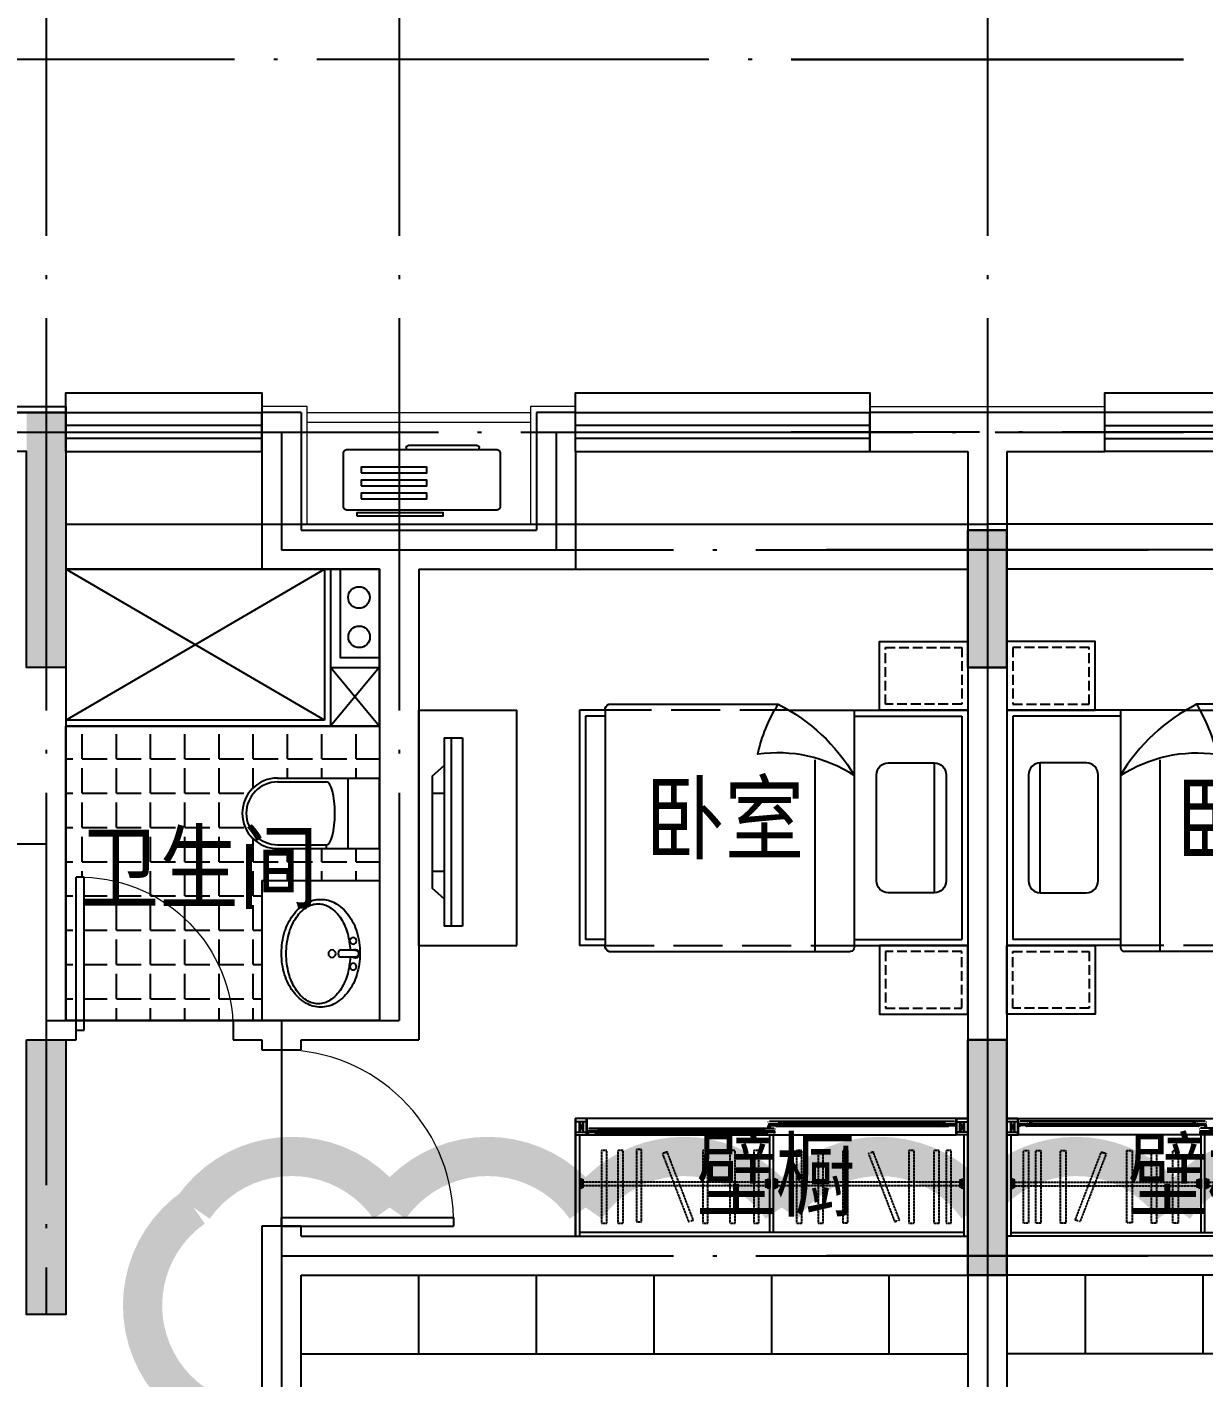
# Model space of a CAD drawing. Extents: x 802298 to 1915382, y -2285475 to -1340051.
# Drawn here: x 1374192 to 1380190, y -2231445 to -2224561 of the extents above; entities that cross this region are included whole.
import ezdxf
from ezdxf.enums import TextEntityAlignment as Align

# ---------------------------------------------------------------- set-up
doc = ezdxf.new("R2010")
doc.units = 0
doc.header["$LTSCALE"] = 1000
doc.header["$MEASUREMENT"] = 0
for name, pattern in [('DASH', [0.35, 0.25, -0.1]), ('DOTE', [2.42, 2, -0.2, 0.02, -0.2]), ('HIDDEN', [0.375, 0.25, -0.125]), ('k施-虚线', [4.5, 3, -1.5])]:
    doc.linetypes.add(name, pattern=pattern)
doc.layers.get('0').update_dxf_attribs({"linetype": 'CONTINUOUS'})
for name, color, linetype in [('DOTE', 1, 'CONTINUOUS'), ('PUB_TEXT', 7, 'CONTINUOUS'), ('WALL', 9, 'CONTINUOUS'), ('WINDOW', 4, 'CONTINUOUS'), ('修改', 6, 'CONTINUOUS'), ('厨卫', 154, 'CONTINUOUS'), ('家具', 33, 'CONTINUOUS'), ('平面填充', 252, 'CONTINUOUS'), ('看线', 5, 'CONTINUOUS'), ('窗檐', 6, 'CONTINUOUS'), ('结构', 7, 'CONTINUOUS')]:
    doc.layers.add(name, color=color, linetype=linetype)
doc.layers.add('保温', color=150, linetype='CONTINUOUS', lineweight=9)
doc.layers.add('栏杆百叶', color=36, linetype='CONTINUOUS', lineweight=9)
doc.layers.add('面积－户', color=2, linetype='CONTINUOUS', plot=False)
doc.styles.add('黑体', font='SIMHEI.TTF', dxfattribs={"width": 0.8})

# ---------------------------------------------------------------- blocks, each defined once
blk = doc.blocks.new('A$C20CC1F58')
for p, q in [((0, 180), (0, 700)), ((360, 700), (0, 700)), ((360, 180), (360, 700)), ((360, 539.5), (0, 539.5)), ((20, 180), (20, 430)), ((360, 430), (340, 430)), ((340, 180), (340, 430))]:
    blk.add_line(p, q)
blk.add_lwpolyline([(340, 430), (336.9, 438.2), (327.8, 446.1), (313, 453.4), (293.1, 459.8), (268.9, 465.1), (241.2, 469), (211.2, 471.4), (180, 472.2), (148.8, 471.4), (118.8, 469), (91.1, 465.1), (66.9, 459.8), (47, 453.4), (32.2, 446.1), (23.1, 438.2), (20, 430)])
for radius in [180, 160]:
    blk.add_arc((180, 180), radius, 180, 0)
blk = doc.blocks.new('$0$C-D_B0A01EA002')
for p, q in [((-18.6, -23.2), (-18.6, -105)), ((17.4, -23.2), (17.4, -105))]:
    blk.add_line(p, q)
blk.add_lwpolyline([(-273, -200, 0.130159), (-253.7, -273, 0.106469), (-192.5, -341.4, 0.084248), (-106.7, -384, 0.073281), (2, -400, 0.073281), (110.7, -384, 0.084248), (196.4, -341.4, 0.106469), (257.6, -273, 0.130159), (277, -200, 0.130159), (257.6, -127, 0.106469), (196.4, -58.6, 0.084248), (110.7, -16, 0.073281), (2, 0, 0.073281), (-106.7, -16, 0.084248), (-192.5, -58.6, 0.106469), (-253.7, -127, 0.130159)], format="xyb", close=True)
for points in [[(-18.6, -50.1, 0.052133), (-100.9, -62.4, 0.076468), (-179, -96, 0.107136), (-237.3, -152.8, 0.147373), (-255.4, -212.7, 0.147373)], [(-255.4, -212.7, 0.147373), (-237.3, -272.5, 0.107136), (-179, -329.3, 0.076468), (-100.9, -362.9, 0.063415), (-0.6, -375.7, 0.063415), (99.8, -362.9, 0.076468), (177.8, -329.3, 0.107136), (236.2, -272.5, 0.147373), (254.2, -212.7, 0.147373), (236.2, -152.8, 0.107136), (177.8, -96, 0.076468), (99.8, -62.4, 0.052133), (17.4, -50.1, 0.063415)]]:
    blk.add_lwpolyline(points, format="xyb")
for centre, radius in [((-66.1, -34.3), 16.9), ((65, -34.3), 16.9), ((0, -142.3), 18.8)]:
    blk.add_circle(centre, radius)
for centre, radius, start, end in [((-0.6, -24.8), 22.2, 324.09564, 215.90436), ((-0.6, -24.8), 18.1, 354.93946, 185.06054), ((-0.6, -71.8), 37.8, 241.58082, 298.41918)]:
    blk.add_arc(centre, radius, start, end)
blk.add_point((0, 0))
blk = doc.blocks.new('asfafasfsafaffd')
at = {"color": 8, "ltscale": 0.5}
for points in [[(1625596, -1336991.5), (1626296, -1336991.5), (1626296, -1338291.5), (1626096, -1338291.5), (1626096, -1337191.5), (1625596, -1337191.5)], [(1630896, -1337591.5), (1631096, -1337591.5), (1631096, -1338291.5), (1630896, -1338291.5), (1630896, -1337891.5), (1630896, -1337891.5)], [(1626096, -1340191.5), (1626296, -1340191.5), (1626296, -1341591.5), (1626096, -1341591.5)]]:
    blk.add_lwpolyline(points, close=True, dxfattribs=at)
at = {"color": 8, "ltscale": 0.5, "elevation": 0}
blk.add_lwpolyline([(1630896, -1340191.5), (1631096, -1340191.5), (1631096, -1341391.5), (1630896, -1341391.5)], close=True, dxfattribs=at)
at = {"color": 8, "ltscale": 0.5}
for points in [[(1626296, -1338291.5), (1626096, -1338291.5), (1626296, -1336991.5), (1626096, -1336991.5)], [(1630896, -1337891.5), (1630896, -1337591.5), (1630896, -1337891.5), (1630896, -1337591.5)], [(1631096, -1338291.5), (1630896, -1338291.5), (1631096, -1337591.5), (1630896, -1337591.5)], [(1626096, -1341591.5), (1626296, -1341591.5), (1626096, -1340191.5), (1626296, -1340191.5)], [(1630896, -1340191.5, 0), (1631096, -1340191.5, 0), (1630896, -1341391.5, 0), (1631096, -1341391.5, 0)]]:
    blk.add_solid(points, dxfattribs=at)
blk = doc.blocks.new('A$C6DDD165A')
at = {"layer": '家具'}
for p, q in [((-1830, 630), (-599.1, 630)), ((-779.5, -347.4), (-779.5, 630)), ((-1980, -600), (-1980, 600)), ((-1850, 600), (-1980, 600)), ((-1850, 570), (-1950, 570)), ((-1950, -570), (-1950, 570)), ((-1850, -600), (-1850, 600)), ((-579.1, -600), (-579.1, 610)), ((-579.1, 600), (0, 600)), ((-579.1, 570), (-30, 570)), ((-30, -570), (-30, 570)), ((0, -600), (0, 600)), ((-169.9, 330.9), (-169.9, -330.9)), ((-1850, -600), (-1980, -600)), ((-1850, -570), (-1950, -570)), ((-912.3, -600), (0, -600)), ((-579.1, -570), (-30, -570)), ((-1830, -630), (-967.1, -630))]:
    blk.add_line(p, q, dxfattribs=at)
at = {"layer": '家具', "linetype": 'DASH'}
for p, q in [((-1850, 600), (-579.1, 600)), ((-912.3, -600), (-1850, -600))]:
    blk.add_line(p, q, dxfattribs=at)
at = {"layer": '家具'}
for points in [[(-450, 950), (0, 950), (0, 600), (-450, 600), (-450, 950), (-370, 950)], [(-450, -950), (0, -950), (0, -600), (-450, -600), (-450, -950), (-370, -950)]]:
    blk.add_lwpolyline(points, dxfattribs=at)
at = {"layer": '家具', "color": 251, "linetype": 'DASH', "ltscale": 0.2}
for points in [[(-420, 920), (-30, 920), (-30, 630), (-420, 630)], [(-420, -920), (-30, -920), (-30, -630), (-420, -630)]]:
    blk.add_lwpolyline(points, close=True, dxfattribs=at)
at = {"layer": '家具'}
blk.add_lwpolyline([(-169.9, 330.9), (-405.3, 330.9, 0.414214), (-465.3, 270.9), (-465.3, -270.9, 0.414214), (-405.3, -330.9), (-169.9, -330.9, 0.414214), (-109.9, -270.9), (-109.9, 270.9, 0.414214)], format="xyb", close=True, dxfattribs=at)
blk.add_lwpolyline([(-579.1, -267.3, -0.180302), (-1070.8, -375.3, 0.088637), (-967.1, -629.9, -28871.271551)], format="xyb", dxfattribs=at)
for centre, radius, start, end in [((-1819.3, 601.3), 30.7, 110.30826, 182.31161), ((-599.1, 610), 20, 0, 90), ((-1391.5, 213.3), 944, 296.72269, 329.39253), ((-1819.3, -601.2), 30.7, 177.68478, 249.64336)]:
    blk.add_arc(centre, radius, start, end, dxfattribs=at)
blk = doc.blocks.new('A$C64702C76')
for p, q in [((-450, -600), (-450, 600)), ((-450, 600), (50, 600)), ((-321.2, 458.3), (-321.2, -501.7)), ((-321.2, 458.3), (-227.2, 458.3)), ((-227.2, 458.3), (-227.2, -501.7)), ((-379.2, -220.9), (-379.2, 177.5)), ((-227.2, -501.7), (-321.2, -501.7)), ((-450, -600), (50, -600))]:
    blk.add_line(p, q)
at = {"ltscale": 0.5}
blk.add_line((50, -600), (50, 600), dxfattribs=at)
at = {"color": 9}
for p, q in [((-283.5, -501.7), (-283.5, 458.3)), ((-379.2, 177.5), (-321.2, 177.5)), ((-379.2, -220.9), (-321.2, -220.9))]:
    blk.add_line(p, q, dxfattribs=at)
blk.add_lwpolyline([(-321.2, 317.8), (-321.2, -361.2), (-379.2, -308.9), (-379.2, 265.5)], close=True)
blk = doc.blocks.new('A$C4EB5717C')
at = {"layer": '家具', "color": 8}
for p, q in [((520.3, 110), (520.3, 120)), ((883.1, 100), (530.3, 100)), ((893.1, 120), (893.1, 110))]:
    blk.add_line(p, q, dxfattribs=at)
at = {"layer": '家具'}
blk.add_lwpolyline([(220, 120), (980, 120, 0.414214), (1000, 140), (1000, 410, 0.414214), (980, 430), (220, 430, 0.414214), (200, 410), (200, 140, 0.414214)], format="xyb", close=True, dxfattribs=at)
at = {"layer": '家具', "color": 8}
for points in [[(269.2, 459.1), (709, 459.1), (709, 444), (269.2, 444)], [(290.4, 371.5), (625.9, 371.5), (625.9, 342.6), (290.4, 342.6)], [(290.4, 305.7), (625.9, 305.7), (625.9, 276.8), (290.4, 276.8)], [(290.4, 239.9), (625.9, 239.9), (625.9, 211), (290.4, 211)]]:
    blk.add_lwpolyline(points, close=True, dxfattribs=at)
for centre, start, end in [((530.3, 110), 180, 270), ((883.1, 110), 270, 0)]:
    blk.add_arc(centre, 10, start, end, dxfattribs=at)
blk = doc.blocks.new('$DorLib2D$00000001')
for p, q in [((0.45, 0.975), (0.5, 0.975)), ((0.45, 0), (0.45, 0.975)), ((0.5, 0), (0.5, 0.975)), ((0.5, 0), (0.45, 0))]:
    blk.add_line(p, q)
at = {"lineweight": 13}
blk.add_arc((0.475, 0), 0.975, 91.46928, 180, dxfattribs=at)
blk = doc.blocks.new('A$C4EDB07DC')
at = {"layer": '家具'}
h = blk.add_hatch(dxfattribs=at)
h.set_pattern_fill('DOTS', color=256, scale=10, angle=180, style=0)
h.set_pattern_definition([(360, (7126.516, -2043.4462), (0.3125, 0.625), [0, -0.625])])
edge = h.paths.add_edge_path()
edge.add_line((-190, 63.1), (-187, 63.1))
edge.add_line((-187, 63.1), (-187, 71.1))
edge.add_line((-187, 71.1), (-190, 71.1))
edge.add_ellipse((-189.7, 67.1), major_axis=(2.83, -2.83), ratio=1, start_angle=138.58533, end_angle=311.41467)
h = blk.add_hatch(color=256, dxfattribs=at)
h.paths.add_polyline_path([(-148.1, 77.9), (-145.6, 77.9), (-145.6, 80.9), (-148.1, 80.9)])
edge = h.paths.add_edge_path(flags=16)
edge.add_line((-146.2, 77.9), (-148.1, 77.9))
h = blk.add_hatch(color=256, dxfattribs=at)
h.paths.add_polyline_path([(753.1, 77.9), (750.6, 77.9), (750.6, 80.9), (753.1, 80.9)])
edge = h.paths.add_edge_path(flags=16)
edge.add_line((751.2, 77.9), (753.1, 77.9))
h = blk.add_hatch(color=256, dxfattribs=at)
h.paths.add_polyline_path([(796.9, 39.6), (799.4, 39.6), (799.4, 42.6), (796.9, 42.6)])
edge = h.paths.add_edge_path(flags=16)
edge.add_line((798.8, 39.6), (796.9, 39.6))
h = blk.add_hatch(color=256, dxfattribs=at)
h.paths.add_polyline_path([(1699.7, 39.6), (1697.2, 39.6), (1697.2, 42.6), (1699.7, 42.6)])
edge = h.paths.add_edge_path(flags=16)
edge.add_line((1697.8, 39.6), (1699.7, 39.6))
h = blk.add_hatch(dxfattribs=at)
h.set_pattern_fill('DOTS', color=256, scale=10, angle=180, style=0)
h.set_pattern_definition([(180, (-5577.07925, -2081.9169), (-0.3125, 0.625), [0, -0.625])])
edge = h.paths.add_edge_path()
edge.add_line((1739.4, 32.6), (1736.4, 32.6))
edge.add_line((1736.4, 32.6), (1736.4, 24.6))
edge.add_line((1736.4, 24.6), (1739.4, 24.6))
edge.add_ellipse((1739.1, 28.6), major_axis=(2.83, -2.83), ratio=1, start_angle=-41.41467, end_angle=131.41467)
for p, q in [((-250, 0, 0), (-250, 650, 0)), ((-250, 0, 0), (-250, 650, 0)), ((-250, 650, 0), (1800, 650)), ((-250, 650, 0), (-250, 17.2, 0)), ((-230, 90, 0), (-230, 650, 0)), ((1800, 90), (1800, 650)), ((795, 375, 0), (795, 375, 0)), ((1770, 375), (1770, 375)), ((795, 345, 0), (795, 345, 0)), ((1770, 345), (1770, 345)), ((-250, 47, 0), (-250, 90, 0)), ((-250, 90, 0), (-250, 0, 0)), ((-250, 75, 0), (-193, 75, 0)), ((-232, 18, 0), (-232, 75, 0)), ((-208, 18, 0), (-232, 75, 0)), ((-232, 18, 0), (-208, 75, 0)), ((-208, 75, 0), (-208, 18, 0)), ((-190, 90, 0), (-190, 0, 0)), ((-190, 71.1, 0), (-186.9, 71.1, 0)), ((-187.6, 79.2, 0), (-179.6, 79.2, 0)), ((-187, 63.1, 0), (-187, 71.1, 0)), ((795, 77.9, 0), (-186.5, 77.9, 0)), ((-184.2, 68.9, 0), (-184.2, 77.9, 0)), ((-148.1, 80.9, 0), (-145.6, 80.9, 0)), ((-148.1, 77.9, 0), (-148.1, 80.9, 0)), ((-146.2, 77.9, 0), (-148.1, 77.9, 0)), ((-145.6, 80.9, 0), (750.6, 80.9, 0)), ((753.1, 80.9, 0), (750.6, 80.9, 0)), ((751.2, 77.9, 0), (753.1, 77.9, 0)), ((753.1, 77.9, 0), (753.1, 80.9, 0)), ((792.6, 79.2, 0), (784.6, 79.2, 0)), ((789.2, 68.9, 0), (789.2, 77.9, 0)), ((1740, 90, 0), (1740, 0, 0)), ((1800, 75), (1743, 75, 0)), ((1758, 75, 0), (1758, 18, 0)), ((1758, 18, 0), (1782, 75)), ((1782, 18), (1758, 75, 0)), ((1782, 18), (1782, 75)), ((1800, 47), (1800, 90)), ((-193, 18, 0), (-250, 18, 0)), ((-190, 63.1, 0), (-187, 63.1, 0)), ((789.2, 68.9, 0), (-184.2, 68.9, 0)), ((-180.9, 52.9, 0), (788.4, 52.9, 0)), ((-113.6, 68.9, 0), (-130.6, 68.9, 0)), ((-130.6, 68.9, 0), (-130.6, 57.9, 0)), ((-130.6, 59.9, 0), (-130.2, 60.9, 0)), ((-130.6, 56.4, 0), (-130.6, 58.6, 0)), ((-130.6, 57.9, 0), (-127.6, 57.9, 0)), ((-130.6, 55.9, 0), (736.9, 55.9, 0)), ((-130, 68, 0), (-130.5, 67.6, 0)), ((-130.5, 67.6, 0), (-130.5, 67.6, 0)), ((-130.5, 65.7, 0), (-130, 66, 0)), ((-130.2, 60.9, 0), (-129.6, 61.8, 0)), ((-129.5, 68.5, 0), (-130, 68, 0)), ((-130, 66, 0), (-129.5, 66.6, 0)), ((-129.6, 61.8, 0), (-128.6, 62.5, 0)), ((-128.9, 68.9, 0), (-129.5, 68.5, 0)), ((-129.5, 66.6, 0), (-129, 67, 0)), ((-129, 67, 0), (-128.5, 67.4, 0)), ((-128.6, 62.5, 0), (-127.9, 63.1, 0)), ((-128.5, 67.4, 0), (-128, 67.7, 0)), ((-128, 67.7, 0), (-127.8, 68.3, 0)), ((-127.9, 63.1, 0), (-127, 63.7, 0)), ((-127.8, 68.3, 0), (-127.3, 68.6, 0)), ((-127.6, 57.9, 0), (-127.6, 60.2, 0)), ((-127.3, 68.6, 0), (-126.9, 68.8, 0)), ((-127, 63.7, 0), (-126.6, 64.1, 0)), ((-126.6, 60.1, 0), (-126.9, 59.8, 0)), ((-126.6, 64.1, 0), (-126.3, 64.6, 0)), ((-126.1, 60.5, 0), (-126.6, 60.1, 0)), ((-126.3, 64.6, 0), (-126, 65.3, 0)), ((-125.5, 60.7, 0), (-126.1, 60.5, 0)), ((-126, 65.3, 0), (-125.5, 65.9, 0)), ((-125.5, 65.9, 0), (-125, 66.2, 0)), ((-124.9, 61, 0), (-125.5, 60.7, 0)), ((-125, 66.2, 0), (-124.4, 66.7, 0)), ((-124.4, 61.3, 0), (-124.9, 61, 0)), ((-124.4, 66.7, 0), (-123.8, 67.2, 0)), ((-123.7, 61.7, 0), (-124.4, 61.3, 0)), ((-123.8, 67.2, 0), (-122.9, 67.6, 0)), ((-123, 62.3, 0), (-123.7, 61.7, 0)), ((-122.7, 62.8, 0), (-123, 62.3, 0)), ((-122.9, 67.6, 0), (-122.2, 67.8, 0)), ((-122.3, 63.4, 0), (-122.7, 62.8, 0)), ((-121.6, 63.8, 0), (-122.3, 63.4, 0)), ((-122.2, 67.8, 0), (-121.6, 68, 0)), ((-121.6, 68, 0), (-121, 68.1, 0)), ((-120.8, 64.3, 0), (-121.6, 63.8, 0)), ((-121, 68.1, 0), (-120.4, 68.3, 0)), ((-120.1, 65, 0), (-120.8, 64.3, 0)), ((-120.4, 68.3, 0), (-119.9, 68.3, 0)), ((-119.2, 65.8, 0), (-120.1, 65, 0)), ((-119.9, 68.3, 0), (-119.9, 68.9, 0)), ((-118.7, 66.4, 0), (-119.2, 65.8, 0)), ((-118.4, 67, 0), (-118.7, 66.4, 0)), ((-117.3, 67.3, 0), (-118.4, 67, 0)), ((-115.9, 67.6, 0), (-117.3, 67.3, 0)), ((-114.4, 68, 0), (-115.9, 67.6, 0)), ((-114.8, 66.6, 0), (-113.6, 66.6, 0)), ((-113.8, 68.9, 0), (-114.4, 68, 0)), ((-113.6, 68.9, 0), (-113.6, 66.6, 0)), ((-110.6, 68.9, 0), (-110.6, 65.9, 0)), ((-110.6, 68.9, 0), (-110.6, 65.9, 0)), ((715.6, 65.9, 0), (-110.6, 65.9, 0)), ((735.6, 68.9, 0), (715.6, 68.9, 0)), ((715.6, 68.9, 0), (715.6, 65.9, 0)), ((718.6, 68.9, 0), (735.6, 68.9, 0)), ((718.6, 68.9, 0), (718.6, 66.6, 0)), ((719.8, 66.6, 0), (718.6, 66.6, 0)), ((718.8, 68.9, 0), (719.4, 68, 0)), ((719.4, 68, 0), (720.9, 67.6, 0)), ((720.9, 67.6, 0), (722.3, 67.3, 0)), ((722.3, 67.3, 0), (723.4, 67, 0)), ((723.4, 67, 0), (723.7, 66.4, 0)), ((723.7, 66.4, 0), (724.2, 65.8, 0)), ((724.2, 65.8, 0), (725.1, 65, 0)), ((724.9, 68.3, 0), (724.9, 68.9, 0)), ((725.4, 68.3, 0), (724.9, 68.3, 0)), ((725.1, 65, 0), (725.8, 64.3, 0)), ((726, 68.1, 0), (725.4, 68.3, 0)), ((725.8, 64.3, 0), (726.6, 63.8, 0)), ((726.6, 68, 0), (726, 68.1, 0)), ((727.2, 67.8, 0), (726.6, 68, 0)), ((726.6, 63.8, 0), (727.3, 63.4, 0)), ((727.9, 67.6, 0), (727.2, 67.8, 0)), ((727.3, 63.4, 0), (727.7, 62.8, 0)), ((727.7, 62.8, 0), (728, 62.3, 0)), ((728.8, 67.2, 0), (727.9, 67.6, 0)), ((728, 62.3, 0), (728.7, 61.7, 0)), ((728.7, 61.7, 0), (729.4, 61.3, 0)), ((729.4, 66.7, 0), (728.8, 67.2, 0)), ((730, 66.2, 0), (729.4, 66.7, 0)), ((729.4, 61.3, 0), (729.9, 61, 0)), ((729.9, 61, 0), (730.5, 60.7, 0)), ((730.5, 65.9, 0), (730, 66.2, 0)), ((731, 65.3, 0), (730.5, 65.9, 0)), ((730.5, 60.7, 0), (731.1, 60.5, 0)), ((731.3, 64.6, 0), (731, 65.3, 0)), ((731.1, 60.5, 0), (731.6, 60.1, 0)), ((731.6, 64.1, 0), (731.3, 64.6, 0)), ((732, 63.7, 0), (731.6, 64.1, 0)), ((731.6, 60.1, 0), (731.9, 59.8, 0)), ((732.3, 68.6, 0), (731.9, 68.8, 0)), ((732.9, 63.1, 0), (732, 63.7, 0)), ((732.8, 68.3, 0), (732.3, 68.6, 0)), ((732.6, 57.9, 0), (732.6, 60.2, 0)), ((735.6, 57.9, 0), (732.6, 57.9, 0)), ((733, 67.7, 0), (732.8, 68.3, 0)), ((733.6, 62.5, 0), (732.9, 63.1, 0)), ((733.5, 67.4, 0), (733, 67.7, 0)), ((734, 67, 0), (733.5, 67.4, 0)), ((734.6, 61.8, 0), (733.6, 62.5, 0)), ((733.9, 68.9, 0), (734.5, 68.5, 0)), ((734.5, 66.6, 0), (734, 67, 0)), ((734.5, 68.5, 0), (735, 68, 0)), ((735, 66, 0), (734.5, 66.6, 0)), ((735.2, 60.9, 0), (734.6, 61.8, 0)), ((735, 68, 0), (735.5, 67.6, 0)), ((735.5, 65.7, 0), (735, 66, 0)), ((735.6, 59.9, 0), (735.2, 60.9, 0)), ((735.5, 67.6, 0), (735.5, 67.6, 0)), ((735.6, 68.9, 0), (735.6, 57.9, 0)), ((735.6, 56.4, 0), (735.6, 58.6, 0)), ((757.4, 50.6, 0), (757.4, 40.9, 0)), ((757.4, 40.9, 0), (765.4, 40.9, 0)), ((760.8, 39.6, 0), (1735.9, 39.6, 0)), ((760.8, 30.6, 0), (760.8, 39.6, 0)), ((760.8, 30.6, 0), (1733.6, 30.6, 0)), ((764.1, 14.6, 0), (1731.3, 14.6, 0)), ((765.4, 40.9, 0), (765.4, 50.6, 0)), ((796.9, 42.6, 0), (799.4, 42.6, 0)), ((796.9, 39.6, 0), (796.9, 42.6, 0)), ((798.8, 39.6, 0), (796.9, 39.6, 0)), ((799.4, 42.6, 0), (1697.2, 42.6, 0)), ((831.4, 30.6, 0), (814.4, 30.6, 0)), ((814.4, 30.6, 0), (814.4, 19.6, 0)), ((814.4, 21.5, 0), (814.8, 22.6, 0)), ((814.4, 19.6, 0), (817.4, 19.6, 0)), ((814.4, 17.6, 0), (1680.3, 17.6)), ((815, 29.7, 0), (814.5, 29.3, 0)), ((814.5, 29.3, 0), (814.5, 29.3, 0)), ((814.5, 27.4, 0), (815, 27.7, 0)), ((814.8, 22.6, 0), (815.4, 23.4, 0)), ((815.5, 30.2, 0), (815, 29.7, 0)), ((815, 27.7, 0), (815.5, 28.2, 0)), ((815.4, 23.4, 0), (816.4, 24.1, 0)), ((816.1, 30.5, 0), (815.5, 30.2, 0)), ((815.5, 28.2, 0), (816, 28.7, 0)), ((816, 28.7, 0), (816.5, 29.1, 0)), ((816.4, 24.1, 0), (817.1, 24.8, 0)), ((816.5, 29.1, 0), (817, 29.4, 0)), ((817, 29.4, 0), (817.2, 30, 0)), ((817.1, 24.8, 0), (818, 25.3, 0)), ((817.2, 30, 0), (817.7, 30.2, 0)), ((817.4, 19.6, 0), (817.4, 21.8, 0)), ((817.7, 30.2, 0), (818.1, 30.4, 0)), ((818, 25.3, 0), (818.4, 25.8, 0)), ((818.4, 21.8, 0), (818.1, 21.4, 0)), ((818.4, 25.8, 0), (818.7, 26.3, 0)), ((818.9, 22.2, 0), (818.4, 21.8, 0)), ((818.7, 26.3, 0), (819, 26.9, 0)), ((819.5, 22.4, 0), (818.9, 22.2, 0)), ((819, 26.9, 0), (819.5, 27.6, 0)), ((819.5, 27.6, 0), (820, 27.9, 0)), ((820.1, 22.6, 0), (819.5, 22.4, 0)), ((820, 27.9, 0), (820.6, 28.4, 0)), ((820.6, 22.9, 0), (820.1, 22.6, 0)), ((820.6, 28.4, 0), (821.2, 28.9, 0)), ((821.3, 23.3, 0), (820.6, 22.9, 0)), ((821.2, 28.9, 0), (822.1, 29.3, 0)), ((822, 23.9, 0), (821.3, 23.3, 0)), ((822.3, 24.4, 0), (822, 23.9, 0)), ((822.1, 29.3, 0), (822.8, 29.5, 0)), ((822.7, 25.1, 0), (822.3, 24.4, 0)), ((823.4, 25.4, 0), (822.7, 25.1, 0)), ((822.8, 29.5, 0), (823.4, 29.7, 0)), ((823.4, 29.7, 0), (824, 29.7, 0)), ((824.2, 26, 0), (823.4, 25.4, 0)), ((824, 29.7, 0), (824.6, 29.9, 0)), ((824.9, 26.6, 0), (824.2, 26, 0)), ((824.6, 29.9, 0), (825.1, 30, 0)), ((825.8, 27.5, 0), (824.9, 26.6, 0)), ((825.1, 30, 0), (825.1, 30.6, 0)), ((826.3, 28, 0), (825.8, 27.5, 0)), ((826.6, 28.7, 0), (826.3, 28, 0)), ((827.7, 28.9, 0), (826.6, 28.7, 0)), ((829.1, 29.2, 0), (827.7, 28.9, 0)), ((830.6, 29.7, 0), (829.1, 29.2, 0)), ((830.2, 28.2, 0), (831.4, 28.2, 0)), ((831.2, 30.5, 0), (830.6, 29.7, 0)), ((831.4, 30.6, 0), (831.4, 28.2, 0)), ((834.4, 30.6, 0), (834.4, 27.6, 0)), ((1659.2, 27.6), (834.4, 27.6, 0)), ((1659.2, 30.6), (1659.2, 27.6)), ((1662.2, 30.6), (1679.2, 30.6)), ((1662.2, 30.6), (1662.2, 28.2)), ((1663.4, 28.2), (1662.2, 28.2)), ((1662.4, 30.5), (1663, 29.7)), ((1663, 29.7), (1664.5, 29.2)), ((1664.5, 29.2), (1665.9, 28.9)), ((1665.9, 28.9), (1667, 28.7)), ((1667, 28.7), (1667.3, 28)), ((1667.3, 28), (1667.8, 27.5)), ((1667.8, 27.5), (1668.8, 26.6)), ((1668.6, 30), (1668.5, 30.6)), ((1669.1, 29.9), (1668.6, 30)), ((1668.8, 26.6), (1669.5, 26)), ((1669.7, 29.7), (1669.1, 29.9)), ((1669.5, 26), (1670.2, 25.4)), ((1670.2, 29.7), (1669.7, 29.7)), ((1670.8, 29.5), (1670.2, 29.7)), ((1670.2, 25.4), (1670.9, 25.1)), ((1671.6, 29.3), (1670.8, 29.5)), ((1670.9, 25.1), (1671.3, 24.4)), ((1671.3, 24.4), (1671.6, 23.9)), ((1672.5, 28.9), (1671.6, 29.3)), ((1671.6, 23.9), (1672.4, 23.3)), ((1672.4, 23.3), (1673, 22.9)), ((1673, 28.4), (1672.5, 28.9)), ((1673.6, 27.9), (1673, 28.4)), ((1673, 22.9), (1673.5, 22.6)), ((1673.5, 22.6), (1674.2, 22.4)), ((1674.2, 27.6), (1673.6, 27.9)), ((1674.6, 26.9), (1674.2, 27.6)), ((1674.2, 22.4), (1674.7, 22.2)), ((1674.9, 26.3), (1674.6, 26.9)), ((1674.7, 22.2), (1675.2, 21.8)), ((1675.2, 25.8), (1674.9, 26.3)), ((1675.7, 25.3), (1675.2, 25.8)), ((1675.2, 21.8), (1675.5, 21.4)), ((1676, 30.2), (1675.6, 30.4)), ((1676.5, 24.8), (1675.7, 25.3)), ((1676.5, 30), (1676, 30.2)), ((1676.2, 19.6), (1676.2, 21.8)), ((1679.2, 19.6), (1676.2, 19.6)), ((1676.6, 29.4), (1676.5, 30)), ((1677.2, 24.1), (1676.5, 24.8)), ((1677.2, 29.1), (1676.6, 29.4)), ((1677.6, 28.7), (1677.2, 29.1)), ((1678.2, 23.4), (1677.2, 24.1)), ((1677.5, 30.5), (1678.2, 30.2)), ((1678.1, 28.2), (1677.6, 28.7)), ((1678.6, 27.7), (1678.1, 28.2)), ((1678.2, 30.2), (1678.6, 29.7)), ((1678.8, 22.6), (1678.2, 23.4)), ((1678.6, 29.7), (1679.2, 29.3)), ((1679.2, 27.4), (1678.6, 27.7)), ((1679.2, 21.5), (1678.8, 22.6)), ((1679.2, 30.6), (1679.2, 19.6)), ((1679.2, 29.3), (1679.2, 29.3)), ((1679.2, 18.1), (1679.2, 20.2)), ((1699.7, 42.6, 0), (1697.2, 42.6, 0)), ((1697.8, 39.6, 0), (1699.7, 39.6, 0)), ((1699.7, 39.6, 0), (1699.7, 42.6, 0)), ((1737, 40.9, 0), (1729, 40.9, 0)), ((1733.6, 30.6, 0), (1733.6, 39.6, 0)), ((1739.4, 32.6, 0), (1736.3, 32.6, 0)), ((1736.4, 24.6, 0), (1736.4, 32.6, 0)), ((1739.4, 24.6, 0), (1736.4, 24.6, 0)), ((1743, 18, 0), (1800, 18)), ((1743, 0, 0), (-250, 0, 0)), ((1800, 0), (1743, 0, 0))]:
    blk.add_line(p, q, dxfattribs=at)
at = {"layer": '家具', "linetype": 'k施-虚线', "ltscale": 30}
for p, q in [((765, 630, 0), (765, 90, 0)), ((785, 630, 0), (785, 90, 0))]:
    blk.add_line(p, q, dxfattribs=at)
at = {"layer": '家具', "linetype": 'HIDDEN', "ltscale": 0.001}
for p, q in [((745, 371.6, 0), (-210, 371.6, 0)), ((1760, 371.6), (805, 371.6, 0)), ((745, 351.6, 0), (-210, 351.6, 0)), ((1760, 351.6), (805, 351.6, 0))]:
    blk.add_line(p, q, dxfattribs=at)
at = {"layer": '家具'}
for points in [[(1780, 90), (1780, 650)], [(1780, 630), (-230, 630)], [(1800, 90), (1740, 90)]]:
    blk.add_lwpolyline(points, dxfattribs=at)
at = {"layer": '家具', "linetype": 'HIDDEN', "ltscale": 0.001, "elevation": 0}
for points in [[(-114.3, 177.8), (-114.3, 577.8), (-87.5, 577.8), (-87.5, 177.8)], [(-28.5, 177.8), (-28.5, 577.8), (-1.8, 577.8), (-1.8, 177.8)], [(67.7, 171.9), (67.7, 571.9), (94.4, 571.9), (94.4, 171.9)], [(203.7, 194.4), (340.5, 570.3), (365.6, 561.1), (228.8, 185.2)], [(415.1, 177.8), (415.1, 577.8), (441.9, 577.8), (441.9, 177.8)], [(556.8, 177.8), (556.8, 577.8), (583.6, 577.8), (583.6, 177.8)], [(681.3, 177.8), (681.3, 577.8), (708, 577.8), (708, 177.8)], [(905.4, 177.8), (905.4, 577.8), (932.1, 577.8), (932.1, 177.8)], [(1017.7, 177.8), (1017.7, 577.8), (1044.5, 577.8), (1044.5, 177.8)], [(1146.2, 176.2), (1146.2, 576.2), (1173, 576.2), (1173, 176.2)]]:
    blk.add_lwpolyline(points, close=True, dxfattribs=at)
at = {"layer": '家具', "linetype": 'HIDDEN', "ltscale": 0.001}
for points in [[(1281.1, 194.4), (1417.9, 570.3), (1443, 561.1), (1306.2, 185.2)], [(1492.5, 177.8), (1492.5, 577.8), (1519.2, 577.8), (1519.2, 177.8)], [(1623, 177.8), (1623, 577.8), (1649.8, 577.8), (1649.8, 177.8)], [(1687.5, 177.8), (1687.5, 577.8), (1714.2, 577.8), (1714.2, 177.8)]]:
    blk.add_lwpolyline(points, close=True, dxfattribs=at)
at = {"layer": '家具', "elevation": 0}
for points in [[(-230, 385), (-220, 385), (-220, 335), (-230, 335)], [(-220, 380), (-210, 380), (-210, 340), (-220, 340)], [(755, 380), (745, 380), (745, 340), (755, 340)], [(765, 385), (755, 385), (755, 335), (765, 335)], [(785, 385), (795, 385), (795, 335), (785, 335)], [(785, 385), (795, 385), (795, 335), (785, 335)], [(795, 380), (805, 380), (805, 340), (795, 340)], [(-250, 90), (-193, 90), (-193, 0), (-250, 0)], [(-148.1, 77.9), (-145.6, 77.9), (-145.6, 80.9), (-148.1, 80.9)], [(753.1, 77.9), (750.6, 77.9), (750.6, 80.9), (753.1, 80.9)], [(796.9, 39.6), (799.4, 39.6), (799.4, 42.6), (796.9, 42.6)], [(1699.7, 39.6), (1697.2, 39.6), (1697.2, 42.6), (1699.7, 42.6)]]:
    blk.add_lwpolyline(points, close=True, dxfattribs=at)
at = {"layer": '家具'}
for points in [[(1770, 380), (1760, 380), (1760, 340), (1770, 340)], [(1770, 380), (1760, 380), (1760, 340), (1770, 340)], [(1780, 385), (1770, 385), (1770, 335), (1780, 335)], [(1780, 385), (1770, 385), (1770, 335), (1780, 335)], [(1800, 90), (1743, 90), (1743, 0), (1800, 0)]]:
    blk.add_lwpolyline(points, close=True, dxfattribs=at)
at = {"layer": '家具', "elevation": 0}
blk.add_lwpolyline([(-250, 90), (-190, 90)], dxfattribs=at)
at = {"layer": '家具', "linetype": 'k施-虚线', "ltscale": 30}
blk.add_lwpolyline([(-193, 90), (1740, 90)], dxfattribs=at)
at = {"layer": '家具', "const_width": 1.2, "elevation": 0}
for points in [[(-190, 78.5), (-178.2, 78.5), (-178.2, 80.3), (-179.6, 80.3)], [(-190, 70.9), (-190, 80.3), (-187.6, 80.3)], [(-189.4, 60.9), (-187, 60.9), (-187, 72.9), (-190, 72.9)], [(-178.2, 80.3), (-146.2, 80.3), (-146.2, 77.9)], [(783.2, 80.3), (751.2, 80.3), (751.2, 77.9)], [(795, 78.5), (783.2, 78.5), (783.2, 80.3), (784.6, 80.3)], [(794.4, 60.9), (792, 60.9), (792, 72.9), (795, 72.9)], [(795, 70.9), (795, 80.3), (792.6, 80.3)], [(-190.6, 53.5), (-181.2, 53.5), (-181.2, 56.5), (-144.2, 56.5), (-144.2, 59.5), (-140, 59.5), (-140, 56.5), (-131.2, 56.5), (-131.2, 68.3), (-134.6, 68.3)], [(-190, 53.5), (-190, 62.9)], [(795.6, 53.5), (786.2, 53.5), (786.2, 56.5), (749.2, 56.5), (749.2, 59.5), (745, 59.5), (745, 56.5), (736.2, 56.5), (736.2, 68.3), (739.6, 68.3)], [(754.4, 15.2), (763.8, 15.2), (763.8, 18.2), (800.8, 18.2), (800.8, 21.2), (805, 21.2), (805, 18.2), (813.8, 18.2), (813.8, 30), (810.4, 30)], [(755, 40.2), (766.8, 40.2), (766.8, 42), (765.4, 42)], [(755, 32.6), (755, 42), (757.4, 42)], [(755.6, 22.6), (758, 22.6), (758, 34.6), (755, 34.6)], [(755, 15.2), (755, 24.6)], [(766.8, 42), (798.8, 42), (798.8, 39.6)], [(795, 53.5), (795, 62.9)], [(1727.6, 42), (1697.8, 42), (1697.8, 39.6)], [(1739.4, 40.2), (1727.6, 40.2), (1727.6, 42), (1729, 42)], [(1738.8, 22.6), (1736.4, 22.6), (1736.4, 34.6), (1739.4, 34.6)], [(1739.4, 32.6), (1739.4, 42), (1737, 42)], [(1739.4, 15.2), (1739.4, 24.6)]]:
    blk.add_lwpolyline(points, dxfattribs=at)
at = {"layer": '家具', "const_width": 1.2}
blk.add_lwpolyline([(1740, 15.2), (1730.6, 15.2), (1730.6, 18.2), (1695.8, 18.2), (1695.8, 21.2), (1690.1, 21.2), (1690.1, 18.2), (1679.8, 18.2), (1679.8, 30), (1683.2, 30)], dxfattribs=at)
at = {"layer": '家具'}
for centre, radius, start, end in [((-189.7, 67.1, 0), 4.01, 93.58533, 266.41467), ((-125.2, 63.8, 0), 4.34, 235.75493, 338.9778), ((-114.8, 59.8, 0), 6.78, 90, 158.9778), ((719.8, 59.8, 0), 6.78, 21.0222, 90), ((730.2, 63.8, 0), 4.34, 201.0222, 304.24507), ((816, 43.2, 0), 57.9, 172.62716, 182.24096), ((722.2, 46.7, 0), 37.3, 351.14513, 6.09018), ((903.5, 47.7, 0), 143.3, 178.8502, 182.72988), ((786.5, 45.8, 0), 25.6, 169.06047, 190.93953), ((640.7, 44.5, 0), 121.7, 358.30873, 2.87628), ((1027.3, 43.9, 0), 264, 178.55198, 180.65812), ((731.2, 44.6, 0), 33.4, 353.61937, 10.32897), ((819.8, 25.4, 0), 4.34, 235.75493, 338.9778), ((830.2, 21.4, 0), 6.78, 90, 158.9778), ((1663.4, 21.4), 6.78, 21.0222, 90), ((1673.8, 25.4), 4.34, 201.0222, 304.24507), ((1739.1, 28.6, 0), 4.01, 273.58533, 86.41467)]:
    blk.add_arc(centre, radius, start, end, dxfattribs=at)
blk = doc.blocks.new('$TCHSYS$WIN2D')
for p, q in [((-0.5, 0.5), (0.5, 0.5)), ((-0.5, 0.5), (-0.5, -0.5)), ((0.5, 0.5), (0.5, -0.5)), ((0.5, 0.1667), (-0.5, 0.1667)), ((0.5, -0.1667), (-0.5, -0.1667)), ((-0.5, -0.5), (0.5, -0.5))]:
    blk.add_line(p, q)

msp = doc.modelspace()

# ---------------------------------------------------------------- hatches: boundary and pattern name
at = {"layer": '平面填充'}
h = msp.add_hatch(dxfattribs=at)
h.set_pattern_fill('ANGLE', color=256, scale=50, style=0)
h.set_pattern_definition([(0, (0, -898174.98), (0, 174.625), [127, -47.625]), (90, (0, -898174.98), (-174.625, 1e-14), [127, -47.625])])
h.paths.add_polyline_path([(1375470.5, -2228390.7), (1375990.5, -2228390.7), (1375990.5, -2228126.4), (1374390.5, -2228126.4), (1374390.5, -2228726.4), (1374390.5, -2229626.4), (1374443.8, -2229626.4), (1374443.8, -2228896.4), (1374483.8, -2228896.4), (1374483.8, -2228896.6, -0.388153), (1375242.2, -2229626.4), (1375390.5, -2229626.4), (1375390.5, -2228914), (1375990.5, -2228914), (1375990.5, -2228750.7), (1375470.5, -2228750.7, -1)])
h.paths.add_polyline_path([(1374483.8, -2228896.6), (1374483.8, -2229626.4), (1375242.2, -2229626.4, 0.388153)], flags=17)

# ---------------------------------------------------------------- linework, layer by layer
at = {"layer": 'DOTE', "linetype": 'DOTE'}
for p, q in [((1374290.5, -2223626.4), (1374290.5, -2231126.4)), ((1376090.5, -2223626.4), (1376090.5, -2229626.4)), ((1379090.5, -2223626.4), (1379090.5, -2242726.4)), ((1379090.5, -2223626.4), (1379090.5, -2242726.4)), ((1380090.5, -2224726.4), (1345590.5, -2224726.4)), ((1378090.5, -2224726.4), (1412590.5, -2224726.4)), ((1371290.5, -2226626.4), (1374290.5, -2226626.4)), ((1374290.5, -2226626.4), (1380090.5, -2226626.4)), ((1375490.5, -2226626.4), (1375490.5, -2227226.4)), ((1376890.5, -2226626.4), (1376890.5, -2227226.4)), ((1383890.5, -2226626.4), (1378090.5, -2226626.4)), ((1375490.5, -2227226.4), (1380090.5, -2227226.4)), ((1382690.5, -2227226.4), (1378090.5, -2227226.4)), ((1371290.5, -2228726.4), (1374290.5, -2228726.4)), ((1374290.5, -2229626.4), (1376090.5, -2229626.4)), ((1375490.5, -2229626.4), (1375490.5, -2233526.4)), ((1375490.5, -2230826.4), (1380090.5, -2230826.4)), ((1382690.5, -2230826.4), (1378090.5, -2230826.4))]:
    msp.add_line(p, q, dxfattribs=at)
at = {"layer": 'WALL'}
for p, q in [((1374290.5, -2226526.4), (1373690.5, -2226526.4)), ((1374390.5, -2226526.4), (1374290.5, -2226526.4)), ((1374390.5, -2226726.4), (1374390.5, -2226526.4)), ((1375590.5, -2226526.4), (1375390.5, -2226526.4)), ((1375390.5, -2226526.4), (1375390.5, -2226726.4)), ((1375590.5, -2226526.4), (1375590.5, -2227126.4)), ((1376790.5, -2226526.4), (1376790.5, -2227126.4)), ((1376990.5, -2226526.4), (1376790.5, -2226526.4)), ((1376990.5, -2226726.4), (1376990.5, -2226526.4)), ((1379090.5, -2226526.4), (1378490.5, -2226526.4)), ((1378490.5, -2226526.4), (1378490.5, -2226726.4)), ((1379690.5, -2226526.4), (1379090.5, -2226526.4)), ((1379690.5, -2226726.4), (1379690.5, -2226526.4)), ((1374390.5, -2226726.4), (1374390.5, -2228726.4)), ((1375390.5, -2226726.4), (1375390.5, -2227326.4)), ((1376990.5, -2226726.4), (1376990.5, -2227326.4)), ((1378490.5, -2226726.4), (1378990.5, -2226726.4)), ((1378990.5, -2226726.4), (1378990.5, -2230726.4)), ((1379190.5, -2226726.4), (1379190.5, -2230726.4)), ((1379190.5, -2226726.4), (1379690.5, -2226726.4)), ((1375590.5, -2227126.4), (1376090.5, -2227126.4)), ((1376090.5, -2227126.4), (1376790.5, -2227126.4)), ((1375390.5, -2227326.4), (1375990.5, -2227326.4)), ((1375990.5, -2227326.4), (1375990.5, -2229626.4)), ((1376190.5, -2227326.4), (1376190.5, -2229726.4)), ((1376190.5, -2227326.4), (1376990.5, -2227326.4)), ((1374390.5, -2228726.4), (1374390.5, -2229626.4)), ((1374443.8, -2229626.4), (1374390.5, -2229626.4)), ((1374443.8, -2229726.4), (1374443.8, -2229626.4)), ((1375490.5, -2229626.4), (1375243.8, -2229626.4)), ((1375243.8, -2229626.4), (1375243.8, -2229726.4)), ((1375490.5, -2229626.4), (1375990.5, -2229626.4)), ((1374390.5, -2229726.4), (1374390.5, -2231126.4)), ((1374390.5, -2229726.4), (1374443.8, -2229726.4)), ((1375243.8, -2229726.4), (1375390.5, -2229726.4)), ((1375390.5, -2229726.4), (1375390.5, -2229776.4)), ((1375590.5, -2229776.4), (1375590.5, -2229726.4)), ((1375590.5, -2229726.4), (1376190.5, -2229726.4)), ((1375390.5, -2229776.4), (1375590.5, -2229776.4)), ((1375590.5, -2230676.4), (1375390.5, -2230676.4)), ((1375390.5, -2230676.4), (1375390.5, -2230826.4)), ((1375590.5, -2230726.4), (1375590.5, -2230676.4)), ((1375590.5, -2230726.4), (1378990.5, -2230726.4)), ((1382590.5, -2230726.4), (1379190.5, -2230726.4)), ((1375390.5, -2230826.4), (1375390.5, -2232426.4)), ((1375590.5, -2230926.4), (1378990.5, -2230926.4)), ((1375590.5, -2232426.4), (1375590.5, -2230926.4)), ((1378990.5, -2230926.4), (1378990.5, -2233426.4)), ((1379190.5, -2230926.4), (1379190.5, -2233426.4)), ((1382590.5, -2230926.4), (1379190.5, -2230926.4)), ((1374390.5, -2231126.4), (1374190.5, -2231126.4))]:
    msp.add_line(p, q, dxfattribs=at)
at = {"layer": 'WINDOW', "color": 4}
msp.add_line((1374443.8, -2229626.4), (1375243.8, -2229626.4), dxfattribs=at)
at = {"layer": '保温', "ltscale": 0.5}
for points in [[(1373690.5, -2226526.4), (1373690.5, -2226496.4), (1374390.5, -2226496.4), (1374390.5, -2226526.4)], [(1376990.5, -2226526.4), (1376990.5, -2226496.4), (1376760.5, -2226496.4), (1376760.5, -2227096.4), (1375620.5, -2227096.4), (1375620.5, -2226496.4), (1375390.5, -2226496.4), (1375390.5, -2226526.4)], [(1378490.5, -2226526.4), (1378490.5, -2226496.4), (1379690.5, -2226496.4), (1379690.5, -2226526.4)]]:
    msp.add_lwpolyline(points, dxfattribs=at)
at = {"layer": '修改', "const_width": 200}
msp.add_lwpolyline([(1381042, -2230580.6, 0.520567), (1380042, -2230580.6, 0.520567), (1379042, -2230580.6, 0.520567), (1378042, -2230580.6, 0.520567), (1377042, -2230580.6, 0.520567), (1376042, -2230580.6, 0.520567), (1375042, -2230580.6, 0.520567), (1375042, -2231580.6, 0.520567), (1375042, -2232580.6, 0.520567), (1375042, -2233580.6, 0.520567), (1375042, -2234580.6, 0.520567), (1376042, -2234580.6, 0.520567), (1377042, -2234580.6, 0.520567), (1378042, -2234580.6, 0.520567), (1379042, -2234580.6, 0.520567), (1380042, -2234580.6, 0.520567), (1381042, -2234580.6, 0.520567)], format="xyb", dxfattribs=at)
at = {"layer": '厨卫'}
for p, q in [((1375710.3, -2228096.4), (1374390.5, -2227326.4)), ((1374390.5, -2228096.4), (1375710.3, -2227326.4)), ((1375710.3, -2227326.4), (1375710.3, -2228096.4)), ((1375740.2, -2227826.2), (1375990.5, -2228126.4)), ((1375990.6, -2227826.2), (1375740.3, -2228126.4)), ((1375740.3, -2227826.4), (1375740.3, -2228126.4)), ((1375710.3, -2228096.4), (1374390.5, -2228096.4)), ((1375990.5, -2228126.4), (1374390.5, -2228126.4)), ((1375390.5, -2228914), (1375390.5, -2229626.4)), ((1375390.5, -2228914), (1375990.5, -2228914)), ((1375990.5, -2228914), (1375990.5, -2229626.4))]:
    msp.add_line(p, q, dxfattribs=at)
at = {"layer": '厨卫', "ltscale": 0.5}
msp.add_line((1375390.5, -2229626.4), (1375990.5, -2229626.4), dxfattribs=at)
msp.add_lwpolyline([(1374390.5, -2228126.4), (1375990.5, -2228126.4), (1375990.5, -2227326.4), (1374390.5, -2227326.4)], close=True, dxfattribs=at)
at = {"layer": '厨卫'}
msp.add_lwpolyline([(1375740.3, -2227326.4), (1375740.3, -2227826.4), (1375990.5, -2227826.4)], dxfattribs=at)
msp.add_lwpolyline([(1375990.5, -2227776.4), (1375990.5, -2227326.4), (1375790.3, -2227326.4), (1375790.3, -2227776.4)], close=True, dxfattribs=at)
for centre in [(1375885.2, -2227469.9), (1375886.6, -2227670.9)]:
    msp.add_circle(centre, 55, dxfattribs=at)
at = {"layer": '家具'}
for p, q in [((1376190.5, -2231326.4), (1376190.5, -2230926.4)), ((1376790.5, -2231326.4), (1376790.5, -2230926.4)), ((1377390.5, -2231326.4), (1377390.5, -2230926.4)), ((1377990.5, -2231326.4), (1377990.5, -2230926.4)), ((1378590.5, -2231326.4), (1378590.5, -2230926.4)), ((1379590.5, -2231326.4), (1379590.5, -2230926.4)), ((1380190.5, -2231326.4), (1380190.5, -2230926.4))]:
    msp.add_line(p, q, dxfattribs=at)
at = {"layer": '家具', "ltscale": 0.5}
for p, q in [((1375590.5, -2231326.4), (1378990.5, -2231326.4)), ((1382590.5, -2231326.4), (1379190.5, -2231326.4))]:
    msp.add_line(p, q, dxfattribs=at)
at = {"layer": '平面填充', "ltscale": 0.5}
msp.add_lwpolyline([(1374390.5, -2228126.4), (1375990.5, -2228126.4), (1375990.5, -2229626.4), (1374390.5, -2229626.4)], close=True, dxfattribs=at)
at = {"layer": '栏杆百叶'}
for p, q in [((1375620.5, -2226526.4), (1376760.5, -2226526.4)), ((1375620.5, -2226576.4), (1376760.5, -2226576.4))]:
    msp.add_line(p, q, dxfattribs=at)
at = {"layer": '看线'}
for p, q in [((1374390.5, -2227326.4), (1375390.5, -2227326.4)), ((1375390.5, -2227326.4), (1374390.5, -2227326.4)), ((1376990.5, -2227326.4), (1378990.5, -2227326.4)), ((1381190.5, -2227326.4), (1379190.5, -2227326.4))]:
    msp.add_line(p, q, dxfattribs=at)
at = {"layer": '窗檐', "ltscale": 0.5}
for points in [[(1374390.5, -2226526.4), (1374390.5, -2226426.4), (1375390.5, -2226426.4), (1375390.5, -2226526.4)], [(1376990.5, -2226526.4), (1376990.5, -2226426.4), (1378490.5, -2226426.4), (1378490.5, -2226526.4)], [(1379690.5, -2226526.4), (1379690.5, -2226426.4), (1381190.5, -2226426.4), (1381190.5, -2226526.4)]]:
    msp.add_lwpolyline(points, dxfattribs=at)
at = {"layer": '面积－户'}
for points in [[(1402220.5, -2226496.4), (1400320.5, -2226496.4), (1400320.5, -2224596.4), (1395060.5, -2224596.4), (1395060.5, -2229526.4), (1392020.5, -2231126.4), (1395060.5, -2231126.4), (1395060.5, -2233126.4), (1395060.5, -2233696.4), (1394020.5, -2233696.4), (1394020.5, -2233096.4), (1391990.5, -2233096.4), (1392020.5, -2233096.4), (1392020.5, -2224596.4), (1386760.5, -2224596.4), (1386760.5, -2226496.4), (1383790.5, -2226496.4), (1383790.5, -2227096.4), (1381420.5, -2227096.4), (1379090.5, -2227096.4), (1379090.5, -2233626.4), (1379090.5, -2233656.4), (1380160.5, -2233656.4), (1380160.5, -2239526.4)], [(1402220.5, -2226496.4), (1400320.5, -2226496.4), (1400320.5, -2224596.4), (1395060.5, -2224596.4), (1395060.5, -2229526.4), (1392020.5, -2231126.4), (1395060.5, -2231126.4), (1395060.5, -2233126.4), (1395060.5, -2233696.4), (1394020.5, -2233696.4), (1394020.5, -2233096.4), (1391990.5, -2233096.4), (1392020.5, -2233096.4), (1392020.5, -2224596.4), (1386760.5, -2224596.4), (1386760.5, -2226496.4), (1383790.5, -2226496.4), (1383790.5, -2227096.4), (1381420.5, -2227096.4), (1379090.5, -2227096.4), (1379090.5, -2233626.4), (1379090.5, -2233656.4), (1380160.5, -2233656.4), (1380160.5, -2239526.4)], [(1371420.5, -2226496.4), (1374390.5, -2226496.4), (1374390.5, -2227096.4), (1376760.5, -2227096.4), (1379090.5, -2227096.4), (1379090.5, -2233626.4), (1379090.5, -2233656.4), (1378020.5, -2233656.4), (1378020.5, -2239526.4), (1378020.5, -2239656.4), (1374290.5, -2239656.4), (1374160.5, -2239656.4)], [(1371420.5, -2226496.4), (1374390.5, -2226496.4), (1374390.5, -2227096.4), (1376760.5, -2227096.4), (1379090.5, -2227096.4), (1379090.5, -2233626.4), (1379090.5, -2233656.4), (1378020.5, -2233656.4), (1378020.5, -2239526.4), (1378020.5, -2239656.4), (1374290.5, -2239656.4), (1374160.5, -2239656.4)]]:
    msp.add_lwpolyline(points, dxfattribs=at)
for points in [[(1371290.5, -2229626.4), (1371290.5, -2226626.4), (1371290.5, -2226496.4), (1374390.5, -2226496.4), (1374390.5, -2227096.4), (1379090.5, -2227096.4), (1379090.5, -2233656.4), (1378020.5, -2233656.4), (1378020.5, -2239656.4), (1374160.5, -2239656.4), (1374160.5, -2238456.4), (1370220.5, -2238456.4), (1370090.5, -2238456.4), (1370090.5, -2232426.4), (1370090.5, -2229626.4)], [(1371290.5, -2229626.4), (1371290.5, -2226626.4), (1371290.5, -2226496.4), (1374390.5, -2226496.4), (1374390.5, -2227096.4), (1379090.5, -2227096.4), (1379090.5, -2233656.4), (1378020.5, -2233656.4), (1378020.5, -2239656.4), (1374160.5, -2239656.4), (1374160.5, -2238456.4), (1370220.5, -2238456.4), (1370090.5, -2238456.4), (1370090.5, -2232426.4), (1370090.5, -2229626.4)], [(1386890.5, -2229626.4), (1386890.5, -2226626.4), (1386890.5, -2226496.4), (1383790.5, -2226496.4), (1383790.5, -2227096.4), (1379090.5, -2227096.4), (1379090.5, -2233656.4), (1380160.5, -2233656.4), (1380160.5, -2239656.4), (1384020.5, -2239656.4), (1384020.5, -2238456.4), (1387960.5, -2238456.4), (1388090.5, -2238456.4), (1388090.5, -2232426.4), (1388090.5, -2229626.4)], [(1386890.5, -2229626.4), (1386890.5, -2226626.4), (1386890.5, -2226496.4), (1383790.5, -2226496.4), (1383790.5, -2227096.4), (1379090.5, -2227096.4), (1379090.5, -2233656.4), (1380160.5, -2233656.4), (1380160.5, -2239656.4), (1384020.5, -2239656.4), (1384020.5, -2238456.4), (1387960.5, -2238456.4), (1388090.5, -2238456.4), (1388090.5, -2232426.4), (1388090.5, -2229626.4)]]:
    msp.add_lwpolyline(points, close=True, dxfattribs=at)

# ---------------------------------------------------------------- block references
at = {"layer": 'WINDOW', "color": 4}
for name, p, xscale, yscale, zscale, rotation in [('$TCHSYS$WIN2D', (1374890.5, -2226626.4), 1000, -200, 1000, 359.9999999995998), ('$TCHSYS$WIN2D', (1377740.5, -2226626.4), 1500, -200, 1500, 359.9999999995634), ('$TCHSYS$WIN2D', (1380440.5, -2226626.4), 1500, 200, 1500, 180.0000000435497), ('$DorLib2D$00000001', (1374843.8, -2229676.4), -800, 800, -800, 359.9999999997777), ('$DorLib2D$00000001', (1375490.5, -2230226.4), 900, 900, 900, 270.0000000234343)]:
    msp.add_blockref(name, p, dxfattribs=dict(at, xscale=xscale, yscale=yscale, zscale=zscale, rotation=rotation))
at = {"layer": '厨卫', "extrusion": (0, 0, -1), "xscale": -1, "zscale": -1, "rotation": 90}
msp.add_blockref('A$C20CC1F58', (-1375290.5, -2228390.7), dxfattribs=at)
at = {"layer": '厨卫', "xscale": -1, "rotation": 270}
msp.add_blockref('$0$C-D_B0A01EA002', (1375890.5, -2229286.3), dxfattribs=at)
at = {"layer": '家具', "xscale": -1, "rotation": 180}
for name, p in [('A$C4EB5717C', (1375606.1, -2226595.1)), ('A$C6DDD165A', (1378990.5, -2228644.7, 0))]:
    msp.add_blockref(name, p, dxfattribs=at)
at = {"layer": '家具', "rotation": 180.0000000400206}
msp.add_blockref('A$C6DDD165A', (1379190.5, -2228644.7, 0), dxfattribs=at)
at = {"layer": '家具'}
msp.add_blockref('A$C64702C76', (1376640.5, -2228644.7, 0), dxfattribs=at)
at = {"layer": '家具', "xscale": 0.9756097555845441}
for p, yscale, rotation in [((1377234.4, -2230126.6, 0), -0.9227210048626087, 359.9999999992453), ((1380946.6, -2230126.6, 0), 0.9227210048626087, 180.0000000438592)]:
    msp.add_blockref('A$C4EDB07DC', p, dxfattribs=dict(at, yscale=yscale, rotation=rotation))
at = {"layer": '结构'}
msp.add_blockref('asfafasfsafaffd', (-251905.6, -889534.8), dxfattribs=at)
at = {"layer": '结构', "xscale": -1, "rotation": 4.669073128127366e-08}
msp.add_blockref('asfafasfsafaffd', (3010086.5, -889534.8), dxfattribs=at)

# ---------------------------------------------------------------- texts
at = {"layer": 'PUB_TEXT', "style": '黑体', "width": 0.85}
for s, p in [('卧室', (1377750.8, -2228770.4, 0)), ('卧室', (1380459.3, -2228774.3, 0)), ('卫生间', (1375069.2, -2229020.5)), ('壁橱', (1378011.7, -2230589.7, 0)), ('壁橱', (1380211.7, -2230589.7, 0))]:
    msp.add_text(s, height=350, dxfattribs=at).set_placement(p, align=Align.CENTER)

doc.saveas('drawing.dxf')
